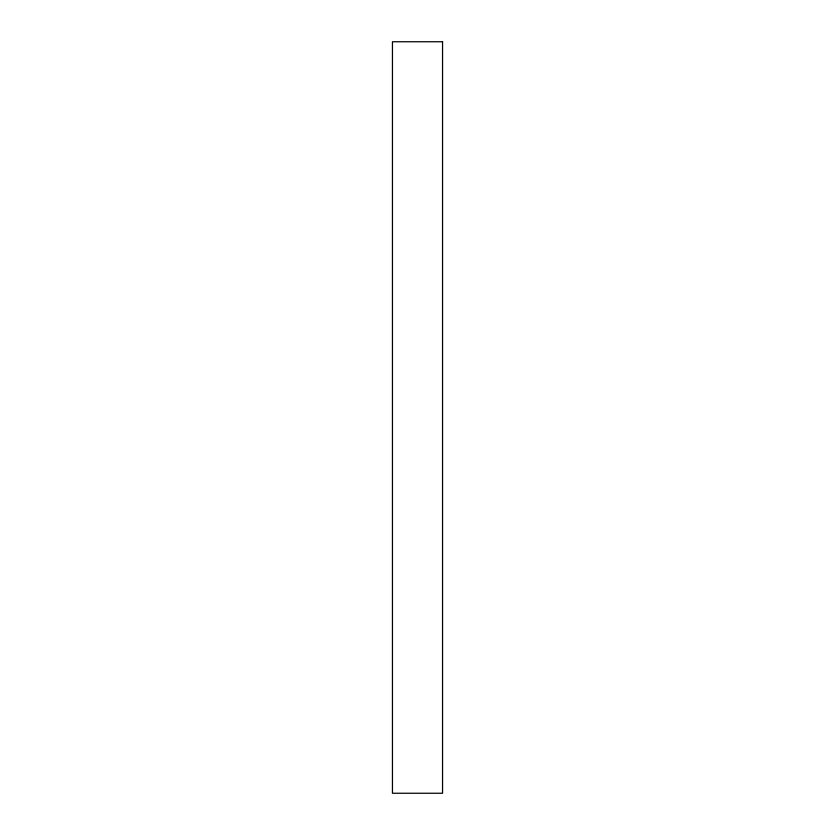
<?xml version="1.0" encoding="UTF-8"?>
<svg xmlns="http://www.w3.org/2000/svg" width="835" height="835" viewBox="0 0 835 835"><rect width="100%" height="100%" fill="white"/><g stroke="black" fill="none" stroke-linecap="round" stroke-linejoin="round"><path stroke-width="1.25" d="M442.55 41.75L392.45 41.75L392.45 793.25L442.55 793.25L442.55 41.75"/></g></svg>
